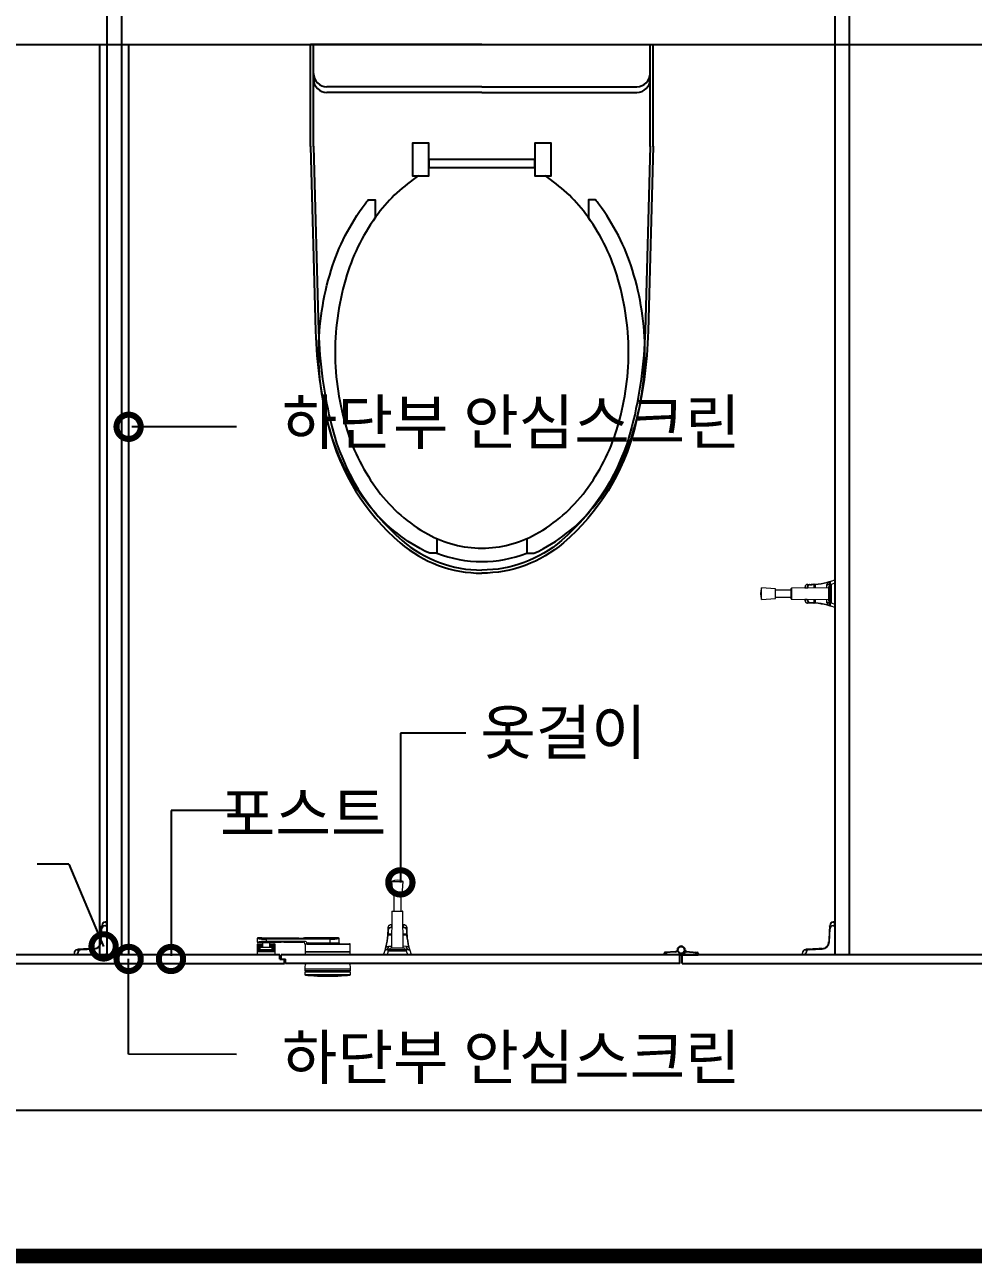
# Model space of a CAD drawing. Extents: x -201 to 8159, y -176 to 5714.
# Drawn here: x 3214 to 3865, y 2764 to 3614 of the extents above; entities that cross this region are included whole.
import ezdxf
from ezdxf.enums import TextEntityAlignment as Align

# ---------------------------------------------------------------- set-up
doc = ezdxf.new("R2010")
doc.units = 0
doc.header["$LTSCALE"] = 30
doc.layers.get('0').update_dxf_attribs({"linetype": 'CONTINUOUS'})
for name, color, linetype in [('0_toilet', 6, 'CONTINUOUS'), ('HAT', 8, 'CONTINUOUS'), ('경첩', 4, 'CONTINUOUS'), ('문자', 3, 'CONTINUOUS'), ('부자재', 4, 'CONTINUOUS'), ('옷걸이', 4, 'CONTINUOUS'), ('잠금쇠(회전형)', 4, 'CONTINUOUS'), ('치수', 1, 'CONTINUOUS'), ('해치', 8, 'CONTINUOUS')]:
    doc.layers.add(name, color=color, linetype=linetype)
doc.styles.add('돋움', font='malgun.ttf')

# ---------------------------------------------------------------- blocks, each defined once
blk = doc.blocks.new('_DOTSMALL')
at = {"color": 0, "linetype": 'ByBlock', "const_width": 0.5}
blk.add_lwpolyline([(-0.0625, 0, 1), (0.0625, 0, 1)], format="xyb", close=True, dxfattribs=at)
blk = doc.blocks.new('A$C63EC304E')
at = {"layer": '치수', "color": 1, "xscale": 2.5, "yscale": 2.5, "zscale": 2.5, "rotation": 234.3098741996962}
blk.add_blockref('_DOTSMALL', (0.312, 0.312), dxfattribs=at)
blk = doc.blocks.new('A$C2BC9653E')
at = {"layer": '치수', "xscale": 0.3333333333333333, "yscale": 0.3333333333333333, "zscale": 0.3333333333333333}
blk.add_blockref('A$C63EC304E', (0, 0), dxfattribs=at)
blk = doc.blocks.new('A$C7FC71301')
at = {"layer": '치수', "rotation": 180}
blk.add_blockref('A$C2BC9653E', (0.208, 0.208), dxfattribs=at)
blk = doc.blocks.new('A$C4A20372B')
at = {"layer": '치수'}
blk.add_blockref('A$C7FC71301', (0, 0), dxfattribs=at)
blk = doc.blocks.new('A$C566469F5')
at = {"layer": '치수'}
blk.add_blockref('A$C4A20372B', (0, 0), dxfattribs=at)
blk = doc.blocks.new('A$C7E317CD4')
at = {"layer": '해치', "xscale": 2, "yscale": 2, "zscale": 2}
blk.add_blockref('A$C566469F5', (0, 0), dxfattribs=at)
blk = doc.blocks.new('A$C601D7F27')
at = {"layer": '치수'}
blk.add_blockref('A$C7E317CD4', (0, 0), dxfattribs=at)
blk = doc.blocks.new('A$C38802C08')
at = {"layer": '치수'}
blk.add_blockref('A$C601D7F27', (0, 0), dxfattribs=at)
blk = doc.blocks.new('A$C10E41893')
at = {"layer": '부자재'}
for p, q in [((6.5, 0), (6.5, 196)), ((123.3, 196), (6.5, 196)), ((123.3, 192.5), (6.5, 192.5)), ((54.8, 0), (54.8, 177.5)), ((61.4, 0), (61.4, 177.5)), ((6.5, 0), (6.5, -196)), ((54.8, 0), (54.8, -177.5)), ((61.4, 0), (61.4, -177.5)), ((123.3, -192.5), (6.5, -192.5)), ((123.3, -196), (6.5, -196))]:
    blk.add_line(p, q, dxfattribs=at)
for points in [[(122.7, 196, -0.012538), (123.3, 196), (334.6, 190.3, -0.055395), (444.7, 175.1, -0.154276), (576.9, 93.3, -0.179504), (611.5, 0, -0.179504)], [(122.8, 192.5, -0.012538), (123.2, 192.5), (334.5, 186.8, -0.055395), (443.8, 171.7, -0.154276), (574.3, 91, -0.179504), (608, 0, -0.179504)], [(572, 51.4), (588.8, 51.4), (588.8, 59.6, 0.021185), (583.3, 70.7, 0.106084), (528.4, 133.7, 0.085733), (452.6, 172.4, 0.075373), (358.7, 186.6, 0.075373), (264.8, 172.4, 0.085733), (189, 133.7, 0.007337), (184.4, 130.1), (184.4, 122), (204.7, 122)], [(156.7, -72, 0.089162), (200.2, -118.7, 0.085733), (270.3, -154.5, 0.075373), (358.7, -167.9, 0.075373), (447.1, -154.5, 0.085733), (517.2, -118.7, 0.106084), (567, -61.6, 0.126931), (582.8, 0, 0.126931), (567, 61.6, 0.106084), (517.2, 118.7, 0.085733), (447.1, 154.5, 0.075373), (358.7, 167.9, 0.075373), (270.3, 154.5, 0.085733), (200.2, 118.7, 0.089162), (156.7, 72)], [(588.8, -51.4, 0.090214), (598.2, 0, 0.090214), (588.8, 51.4, 0.106084)], [(122.7, -196, 0.012538), (123.3, -196), (334.6, -190.3, 0.055395), (444.7, -175.1, 0.154276), (576.9, -93.3, 0.179504), (611.5, 0, 0.179504)], [(122.8, -192.5, 0.012538), (123.2, -192.5), (334.5, -186.8, 0.055395), (443.8, -171.7, 0.154276), (574.3, -91, 0.179504), (608, 0, 0.179504)], [(572, -51.4), (588.8, -51.4), (588.8, -59.6, -0.021185), (583.3, -70.7, -0.106084), (528.4, -133.7, -0.085733), (452.6, -172.4, -0.075373), (358.7, -186.6, -0.075373), (264.8, -172.4, -0.085733), (189, -133.7, -0.007337), (184.4, -130.1), (184.4, -122), (204.7, -122)]]:
    blk.add_lwpolyline(points, format="xyb", dxfattribs=at)
blk.add_lwpolyline([(138, -60.8), (119.3, -60.8), (119.3, -79.5), (156.7, -79.5), (156.7, -60.8), (138, -60.8), (147.3, -60.8), (147.3, 60.8), (138, 60.8), (156.7, 60.8), (156.7, 79.5), (119.3, 79.5), (119.3, 60.8), (138, 60.8), (138, -60.8), (119.3, -60.8)], dxfattribs=at)
for centre, start, end in [((39.8, 177.5), 0, 90), ((46.4, 177.5), 0, 90), ((39.8, -177.5), 270, 0), ((46.4, -177.5), 270, 0)]:
    blk.add_arc(centre, 15, start, end, dxfattribs=at)
blk = doc.blocks.new('UNI-14', base_point=(17634, -6761))
blk.add_line((20409.17, -3160.19), (21909.17, -3160.19))
at = {"color": 2}
for p, q in [((20899.17, -3160.19), (20899.17, -3785.19)), ((20919.17, -3160.19), (20919.17, -3785.19))]:
    blk.add_line(p, q, dxfattribs=at)
at = {"color": 8}
blk.add_line((20173.09, -3892), (22135.68, -3892), dxfattribs=at)
at = {"color": 8, "const_width": 10}
blk.add_lwpolyline([(17736.37, -3992), (23520.91, -3992)], dxfattribs=at)
at = {"layer": '0_toilet'}
for p, q in [((20904.17, -3060.19), (20904.17, -3785.19)), ((20914.17, -3060.19), (20914.17, -3785.19)), ((21404.12, -3060.19), (21404.12, -3785.19)), ((21414.22, -3785.2), (21414.22, -3060.2)), ((21023.09, -3785.19), (20799.17, -3785.19)), ((20799.17, -3791.19), (21026.09, -3791.19)), ((21023.09, -3788.19), (21023.09, -3785.19)), ((21023.09, -3788.19), (21026.84, -3788.19)), ((21297.67, -3785.19), (21023.84, -3785.19)), ((21023.84, -3788.19), (21023.84, -3785.19)), ((21026.09, -3791.19), (21026.09, -3788.19)), ((21026.84, -3791.19), (21026.84, -3788.19)), ((21297.67, -3791.19), (21026.84, -3791.19)), ((21297.67, -3791.19), (21297.67, -3785.19)), ((21528.14, -3785.19), (21299.17, -3785.19)), ((21299.17, -3791.19), (21299.17, -3785.19)), ((21299.17, -3791.19), (21531.14, -3791.19))]:
    blk.add_line(p, q, dxfattribs=at)
at = {"layer": '경첩', "color": 4, "linetype": 'Continuous', "lineweight": 15}
for p, q in [((20900.38, -3766.02), (20900.25, -3768.72)), ((20900.38, -3766.02), (20900.62, -3766.26)), ((20900.49, -3765.42), (20900.65, -3765.58)), ((20900.68, -3764.93), (20900.56, -3767.43)), ((20900.86, -3766.38), (20900.93, -3764.94)), ((20902.91, -3765.19), (20902.91, -3765.44)), ((20904.17, -3765.19), (20902.91, -3765.19)), ((20902.91, -3765.44), (20904.17, -3765.44)), ((20902.92, -3765.19), (20902.92, -3765.09)), ((20902.92, -3765.09), (20904.17, -3765.09)), ((20903.03, -3762.94), (20903.03, -3762.69)), ((20904.17, -3762.69), (20903.03, -3762.69)), ((20903.03, -3762.94), (20904.17, -3762.94)), ((20904.17, -3762.94), (20904.17, -3762.69)), ((20904.17, -3765.09), (20904.17, -3762.94)), ((20904.17, -3765.44), (20904.17, -3765.19)), ((20904.17, -3765.44), (20904.17, -3783.69)), ((21400.33, -3766.02), (21400.2, -3768.72)), ((21400.33, -3766.02), (21400.57, -3766.26)), ((21400.44, -3765.42), (21400.6, -3765.58)), ((21400.63, -3764.93), (21400.51, -3767.43)), ((21400.81, -3766.38), (21400.88, -3764.94)), ((21402.86, -3765.19), (21402.86, -3765.44)), ((21404.12, -3765.19), (21402.86, -3765.19)), ((21402.86, -3765.44), (21404.12, -3765.44)), ((21402.87, -3765.19), (21402.87, -3765.09)), ((21402.87, -3765.09), (21404.12, -3765.09)), ((21402.98, -3762.94), (21402.98, -3762.69)), ((21404.12, -3762.69), (21402.98, -3762.69)), ((21402.98, -3762.94), (21404.12, -3762.94)), ((21404.12, -3762.94), (21404.12, -3762.69)), ((21404.12, -3765.09), (21404.12, -3762.94)), ((21404.12, -3765.44), (21404.12, -3765.19)), ((21404.12, -3765.44), (21404.12, -3783.69)), ((20899.94, -3775.3), (20899.92, -3775.64)), ((20899.99, -3774.28), (20899.94, -3775.2)), ((20899.94, -3775.2), (20900.18, -3775.44)), ((20899.94, -3775.2), (20899.94, -3775.3)), ((20899.94, -3775.3), (20900.18, -3775.54)), ((20899.99, -3774.28), (20900.23, -3774.52)), ((20900.02, -3773.62), (20900, -3774.04)), ((20900, -3774.04), (20900.24, -3774.28)), ((20900.15, -3770.75), (20900.02, -3773.61)), ((20900.02, -3773.61), (20900.26, -3773.85)), ((20900.02, -3773.62), (20900.26, -3773.86)), ((20900.56, -3767.43), (20900.14, -3776.4)), ((20900.15, -3770.75), (20900.39, -3770.98)), ((20900.2, -3769.73), (20900.17, -3770.41)), ((20900.17, -3770.41), (20900.41, -3770.65)), ((20900.2, -3769.73), (20900.44, -3769.97)), ((20900.22, -3769.39), (20900.46, -3769.63)), ((20900.25, -3768.72), (20900.49, -3768.96)), ((20900.39, -3776.41), (20900.81, -3767.44)), ((21399.89, -3775.3), (21399.87, -3775.64)), ((21399.94, -3774.28), (21399.89, -3775.2)), ((21399.89, -3775.2), (21400.13, -3775.44)), ((21399.89, -3775.2), (21399.89, -3775.3)), ((21399.89, -3775.3), (21400.13, -3775.54)), ((21399.94, -3774.28), (21400.18, -3774.52)), ((21399.97, -3773.62), (21399.95, -3774.04)), ((21399.95, -3774.04), (21400.19, -3774.28)), ((21400.1, -3770.75), (21399.97, -3773.61)), ((21399.97, -3773.61), (21400.21, -3773.85)), ((21399.97, -3773.62), (21400.21, -3773.86)), ((21400.51, -3767.43), (21400.09, -3776.4)), ((21400.1, -3770.75), (21400.34, -3770.98)), ((21400.15, -3769.73), (21400.12, -3770.41)), ((21400.12, -3770.41), (21400.36, -3770.65)), ((21400.15, -3769.73), (21400.39, -3769.97)), ((21400.17, -3769.39), (21400.41, -3769.63)), ((21400.2, -3768.72), (21400.44, -3768.96)), ((21400.34, -3776.41), (21400.76, -3767.44)), ((20886.4, -3781.58), (20883.9, -3781.7)), ((20883.92, -3781.95), (20885.36, -3781.88)), ((20884.07, -3785.19), (20884.07, -3783.94)), ((20884.07, -3783.94), (20884.17, -3783.94)), ((20884.17, -3783.93), (20884.42, -3783.93)), ((20884.17, -3783.93), (20884.17, -3785.19)), ((20884.4, -3781.51), (20884.49, -3781.42)), ((20884.4, -3781.51), (20884.56, -3781.67)), ((20884.42, -3785.19), (20884.42, -3783.93)), ((20887.7, -3781.27), (20884.49, -3781.42)), ((20895.38, -3781.16), (20886.4, -3781.58)), ((20886.42, -3781.83), (20895.39, -3781.41)), ((20887.7, -3781.27), (20887.94, -3781.51)), ((20888.37, -3781.24), (20888.61, -3781.48)), ((20888.71, -3781.22), (20888.95, -3781.46)), ((20892.09, -3781.06), (20889.39, -3781.19)), ((20889.39, -3781.19), (20889.62, -3781.43)), ((20892.09, -3781.06), (20892.33, -3781.3)), ((20892.76, -3781.03), (20893, -3781.27)), ((20893.1, -3781.02), (20893.34, -3781.25)), ((20895.13, -3780.92), (20893.78, -3780.98)), ((20893.78, -3780.98), (20894.01, -3781.22)), ((20895.37, -3780.91), (20895.13, -3780.92)), ((20895.13, -3780.92), (20895.36, -3781.16)), ((20896.37, -3780.75), (20896.57, -3780.95)), ((20896.9, -3780.58), (20897.09, -3780.77)), ((20897.15, -3780.47), (20897.34, -3780.66)), ((20897.61, -3780.22), (20897.79, -3780.4)), ((20897.83, -3780.08), (20898, -3780.26)), ((20898.91, -3779.05), (20899.09, -3779.23)), ((20899.06, -3778.85), (20899.24, -3779.03)), ((20899.33, -3778.41), (20899.51, -3778.59)), ((20899.45, -3778.17), (20899.64, -3778.36)), ((20899.61, -3777.77), (20899.81, -3777.96)), ((20899.97, -3777.46), (20899.76, -3777.25)), ((20899.77, -3777.25), (20899.97, -3777.45)), ((20899.84, -3776.87), (20900.06, -3777.09)), ((20899.87, -3776.65), (20900.09, -3776.88)), ((20899.92, -3775.74), (20899.89, -3776.39)), ((20899.92, -3775.64), (20900.16, -3775.88)), ((20899.92, -3775.64), (20899.92, -3775.74)), ((20899.92, -3775.74), (20900.16, -3775.98)), ((21386.35, -3781.58), (21383.85, -3781.7)), ((21383.87, -3781.95), (21385.31, -3781.88)), ((21384.02, -3785.19), (21384.02, -3783.94)), ((21384.02, -3783.94), (21384.12, -3783.94)), ((21384.12, -3783.93), (21384.37, -3783.93)), ((21384.12, -3783.93), (21384.12, -3785.19)), ((21384.35, -3781.51), (21384.44, -3781.42)), ((21384.35, -3781.51), (21384.51, -3781.67)), ((21384.37, -3785.19), (21384.37, -3783.93)), ((21387.65, -3781.27), (21384.44, -3781.42)), ((21395.33, -3781.16), (21386.35, -3781.58)), ((21386.37, -3781.83), (21395.34, -3781.41)), ((21387.65, -3781.27), (21387.89, -3781.51)), ((21388.32, -3781.24), (21388.56, -3781.48)), ((21388.66, -3781.22), (21388.9, -3781.46)), ((21392.04, -3781.06), (21389.34, -3781.19)), ((21389.34, -3781.19), (21389.57, -3781.43)), ((21392.04, -3781.06), (21392.28, -3781.3)), ((21392.71, -3781.03), (21392.95, -3781.27)), ((21393.05, -3781.02), (21393.29, -3781.25)), ((21395.08, -3780.92), (21393.73, -3780.98)), ((21393.73, -3780.98), (21393.96, -3781.22)), ((21395.32, -3780.91), (21395.08, -3780.92)), ((21395.08, -3780.92), (21395.31, -3781.16)), ((21396.32, -3780.75), (21396.52, -3780.95)), ((21396.85, -3780.58), (21397.04, -3780.77)), ((21397.1, -3780.47), (21397.29, -3780.66)), ((21397.56, -3780.22), (21397.74, -3780.4)), ((21397.78, -3780.08), (21397.95, -3780.26)), ((21398.86, -3779.05), (21399.04, -3779.23)), ((21399.01, -3778.85), (21399.19, -3779.03)), ((21399.28, -3778.41), (21399.46, -3778.59)), ((21399.4, -3778.17), (21399.59, -3778.36)), ((21399.56, -3777.77), (21399.76, -3777.96)), ((21399.92, -3777.46), (21399.71, -3777.25)), ((21399.72, -3777.25), (21399.92, -3777.45)), ((21399.79, -3776.87), (21400.01, -3777.09)), ((21399.82, -3776.65), (21400.04, -3776.88)), ((21399.87, -3775.74), (21399.84, -3776.39)), ((21399.87, -3775.64), (21400.11, -3775.88)), ((21399.87, -3775.64), (21399.87, -3775.74)), ((21399.87, -3775.74), (21400.11, -3775.98)), ((20881.92, -3784.05), (20881.67, -3784.05)), ((20881.67, -3784.05), (20881.67, -3785.19)), ((20881.67, -3785.19), (20881.92, -3785.19)), ((20881.92, -3785.19), (20881.92, -3784.05)), ((20881.92, -3785.19), (20884.07, -3785.19)), ((20884.17, -3785.19), (20884.42, -3785.19)), ((20902.67, -3785.19), (20884.42, -3785.19)), ((21381.87, -3784.05), (21381.62, -3784.05)), ((21381.62, -3784.05), (21381.62, -3785.19)), ((21381.62, -3785.19), (21381.87, -3785.19)), ((21381.87, -3785.19), (21381.87, -3784.05)), ((21381.87, -3785.19), (21384.02, -3785.19)), ((21384.12, -3785.19), (21384.37, -3785.19)), ((21402.62, -3785.19), (21384.37, -3785.19))]:
    blk.add_line(p, q, dxfattribs=at)
at = {"layer": '경첩', "color": 4, "linetype": 'Continuous', "lineweight": 15, "flags": 128}
for points in [[(20900.4, -3765.51), (20900.4, -3765.61), (20900.39, -3765.74), (20900.38, -3765.87), (20900.38, -3766.02)], [(20900.4, -3765.51), (20900.42, -3765.49), (20900.44, -3765.47), (20900.45, -3765.46), (20900.46, -3765.44), (20900.47, -3765.43), (20900.48, -3765.43), (20900.48, -3765.42), (20900.49, -3765.42)], [(20900.93, -3764.94), (20900.88, -3764.94), (20900.83, -3764.93), (20900.79, -3764.93), (20900.75, -3764.93), (20900.72, -3764.93), (20900.7, -3764.93), (20900.68, -3764.93), (20900.68, -3764.93)], [(21400.35, -3765.51), (21400.35, -3765.61), (21400.34, -3765.74), (21400.33, -3765.87), (21400.33, -3766.02)], [(21400.35, -3765.51), (21400.37, -3765.49), (21400.39, -3765.47), (21400.4, -3765.46), (21400.41, -3765.44), (21400.42, -3765.43), (21400.43, -3765.43), (21400.43, -3765.42), (21400.44, -3765.42)], [(21400.88, -3764.94), (21400.83, -3764.94), (21400.78, -3764.93), (21400.74, -3764.93), (21400.7, -3764.93), (21400.67, -3764.93), (21400.65, -3764.93), (21400.63, -3764.93), (21400.63, -3764.93)], [(20900, -3774.04), (20899.99, -3774.12), (20899.99, -3774.2), (20899.99, -3774.28)], [(20900.02, -3773.61), (20900.02, -3773.62), (20900.02, -3773.62)], [(20900.25, -3768.72), (20900.24, -3768.85), (20900.24, -3768.98), (20900.23, -3769.09), (20900.23, -3769.2), (20900.22, -3769.28), (20900.22, -3769.34), (20900.22, -3769.38), (20900.22, -3769.39)], [(20900.56, -3767.43), (20900.56, -3767.43), (20900.58, -3767.43), (20900.6, -3767.43), (20900.63, -3767.43), (20900.67, -3767.43), (20900.71, -3767.43), (20900.76, -3767.44), (20900.81, -3767.44)], [(21399.95, -3774.04), (21399.94, -3774.12), (21399.94, -3774.2), (21399.94, -3774.28)], [(21399.97, -3773.61), (21399.97, -3773.62), (21399.97, -3773.62)], [(21400.2, -3768.72), (21400.19, -3768.85), (21400.19, -3768.98), (21400.18, -3769.09), (21400.18, -3769.2), (21400.17, -3769.28), (21400.17, -3769.34), (21400.17, -3769.38), (21400.17, -3769.39)], [(21400.51, -3767.43), (21400.51, -3767.43), (21400.53, -3767.43), (21400.55, -3767.43), (21400.58, -3767.43), (21400.62, -3767.43), (21400.66, -3767.43), (21400.71, -3767.44), (21400.76, -3767.44)], [(20883.92, -3781.95), (20883.91, -3781.9), (20883.91, -3781.85), (20883.91, -3781.81), (20883.91, -3781.77), (20883.91, -3781.74), (20883.91, -3781.72), (20883.91, -3781.7), (20883.9, -3781.7)], [(20886.4, -3781.58), (20886.41, -3781.59), (20886.41, -3781.6), (20886.41, -3781.62), (20886.41, -3781.65), (20886.41, -3781.69), (20886.41, -3781.74), (20886.41, -3781.78), (20886.42, -3781.83)], [(20888.37, -3781.24), (20888.36, -3781.24), (20888.32, -3781.24), (20888.26, -3781.24), (20888.18, -3781.25), (20888.07, -3781.25), (20887.96, -3781.26), (20887.83, -3781.26), (20887.7, -3781.27)], [(20889.39, -3781.19), (20889.27, -3781.2), (20889.15, -3781.2), (20889.05, -3781.21), (20888.95, -3781.21), (20888.87, -3781.22), (20888.8, -3781.22), (20888.75, -3781.22), (20888.72, -3781.22), (20888.71, -3781.22)], [(20892.76, -3781.03), (20892.75, -3781.03), (20892.71, -3781.03), (20892.65, -3781.04), (20892.56, -3781.04), (20892.46, -3781.05), (20892.35, -3781.05), (20892.22, -3781.06), (20892.09, -3781.06)], [(20893.78, -3780.98), (20893.64, -3780.99), (20893.52, -3781), (20893.4, -3781), (20893.3, -3781.01), (20893.21, -3781.01), (20893.15, -3781.01), (20893.11, -3781.02), (20893.1, -3781.02)], [(20895.38, -3781.16), (20895.38, -3781.16), (20895.38, -3781.18), (20895.38, -3781.2), (20895.38, -3781.23), (20895.38, -3781.27), (20895.39, -3781.31), (20895.39, -3781.36), (20895.39, -3781.41)], [(20899.77, -3777.25), (20899.77, -3777.25), (20899.77, -3777.25)], [(20899.87, -3776.65), (20899.85, -3776.82), (20899.84, -3776.87)], [(20900.14, -3776.4), (20900.14, -3776.4), (20900.16, -3776.4), (20900.18, -3776.4), (20900.21, -3776.4), (20900.25, -3776.4), (20900.29, -3776.41), (20900.34, -3776.41), (20900.39, -3776.41)], [(21383.87, -3781.95), (21383.86, -3781.9), (21383.86, -3781.85), (21383.86, -3781.81), (21383.86, -3781.77), (21383.86, -3781.74), (21383.86, -3781.72), (21383.86, -3781.7), (21383.85, -3781.7)], [(21386.35, -3781.58), (21386.36, -3781.59), (21386.36, -3781.6), (21386.36, -3781.62), (21386.36, -3781.65), (21386.36, -3781.69), (21386.36, -3781.74), (21386.36, -3781.78), (21386.37, -3781.83)], [(21388.32, -3781.24), (21388.31, -3781.24), (21388.27, -3781.24), (21388.21, -3781.24), (21388.13, -3781.25), (21388.02, -3781.25), (21387.91, -3781.26), (21387.78, -3781.26), (21387.65, -3781.27)], [(21389.34, -3781.19), (21389.22, -3781.2), (21389.1, -3781.2), (21389, -3781.21), (21388.9, -3781.21), (21388.82, -3781.22), (21388.75, -3781.22), (21388.7, -3781.22), (21388.67, -3781.22), (21388.66, -3781.22)], [(21392.71, -3781.03), (21392.7, -3781.03), (21392.66, -3781.03), (21392.6, -3781.04), (21392.51, -3781.04), (21392.41, -3781.05), (21392.3, -3781.05), (21392.17, -3781.06), (21392.04, -3781.06)], [(21393.73, -3780.98), (21393.59, -3780.99), (21393.47, -3781), (21393.35, -3781), (21393.25, -3781.01), (21393.16, -3781.01), (21393.1, -3781.01), (21393.06, -3781.02), (21393.05, -3781.02)], [(21395.33, -3781.16), (21395.33, -3781.16), (21395.33, -3781.18), (21395.33, -3781.2), (21395.33, -3781.23), (21395.33, -3781.27), (21395.34, -3781.31), (21395.34, -3781.36), (21395.34, -3781.41)], [(21399.72, -3777.25), (21399.72, -3777.25), (21399.72, -3777.25)], [(21399.82, -3776.65), (21399.8, -3776.82), (21399.79, -3776.87)], [(21400.09, -3776.4), (21400.09, -3776.4), (21400.11, -3776.4), (21400.13, -3776.4), (21400.16, -3776.4), (21400.2, -3776.4), (21400.24, -3776.41), (21400.29, -3776.41), (21400.34, -3776.41)]]:
    blk.add_lwpolyline(points, dxfattribs=at)
at = {"layer": '경첩', "color": 4, "linetype": 'Continuous', "lineweight": 15}
for centre, radius, start, end in [((20902.91, -3767.54), 2.35, 90, 177.30166), ((20903.03, -3765.04), 2.35, 90, 177.30166), ((20902.91, -3767.54), 2.1, 90, 177.30166), ((20903.03, -3765.04), 2.1, 90, 177.30166), ((21402.86, -3767.54), 2.35, 90, 177.30166), ((21402.98, -3765.04), 2.35, 90, 177.30166), ((21402.86, -3767.54), 2.1, 90, 177.30166), ((21402.98, -3765.04), 2.1, 90, 177.30166), ((20884.02, -3784.05), 2.35, 92.69834, 180), ((20884.02, -3784.05), 2.1, 92.69834, 180), ((20886.52, -3783.93), 2.35, 92.69834, 180), ((20886.52, -3783.93), 2.1, 92.69834, 180), ((20895.14, -3776.16), 4.75, 272.69834, 285), ((20895.14, -3776.16), 5, 272.69834, 357.30166), ((20895.14, -3776.16), 5.25, 272.69834, 357.30166), ((20895.14, -3776.16), 4.75, 284.99982, 291.75061), ((20895.14, -3776.16), 4.75, 294.99481, 301.29977), ((20895.14, -3776.17), 4.75, 301.29911, 304.38581), ((20895.14, -3776.16), 4.75, 304.38489, 322.56084), ((20895.14, -3776.16), 4.75, 322.56123, 325.61449), ((20895.14, -3776.16), 4.75, 325.61511, 331.82645), ((20895.14, -3776.16), 4.75, 335.00519, 340.23398), ((20895.14, -3776.16), 4.75, 340.23398, 346.75686), ((20895.14, -3776.16), 4.75, 346.83767, 351.3944), ((20895.14, -3776.16), 4.75, 354.09118, 357.30166), ((20902.67, -3783.69), 1.5, 270, 0), ((21383.97, -3784.05), 2.35, 92.69834, 180), ((21383.97, -3784.05), 2.1, 92.69834, 180), ((21386.47, -3783.93), 2.35, 92.69834, 180), ((21386.47, -3783.93), 2.1, 92.69834, 180), ((21395.09, -3776.16), 4.75, 272.69834, 285), ((21395.09, -3776.16), 5, 272.69834, 357.30166), ((21395.09, -3776.16), 5.25, 272.69834, 357.30166), ((21395.09, -3776.16), 4.75, 284.99982, 291.75061), ((21395.09, -3776.16), 4.75, 294.99481, 301.29977), ((21395.09, -3776.17), 4.75, 301.29911, 304.38581), ((21395.09, -3776.16), 4.75, 304.38489, 322.56084), ((21395.09, -3776.16), 4.75, 322.56123, 325.61449), ((21395.09, -3776.16), 4.75, 325.61511, 331.82645), ((21395.09, -3776.16), 4.75, 335.00519, 340.23398), ((21395.09, -3776.16), 4.75, 340.23398, 346.75686), ((21395.09, -3776.16), 4.75, 346.83767, 351.3944), ((21395.09, -3776.16), 4.75, 354.09118, 357.30166), ((21402.62, -3783.69), 1.5, 270, 0)]:
    blk.add_arc(centre, radius, start, end, dxfattribs=at)
at = {"layer": '부자재'}
for p, q in [((21294.72, -3783.1), (21287.52, -3783.61)), ((21301.43, -3783.02), (21309.59, -3783.6)), ((21286.98, -3784.27), (21286.98, -3785.19)), ((21297.63, -3785.19), (21286.98, -3785.19)), ((21288.23, -3784.1), (21288.23, -3785.19)), ((21298.44, -3784.64), (21298.44, -3785.44)), ((21298.69, -3785.44), (21298.44, -3785.44)), ((21298.69, -3784.64), (21298.69, -3785.44)), ((21299.15, -3785.14), (21299.15, -3785.19)), ((21299.15, -3785.19), (21310.15, -3785.19)), ((21308.9, -3784.1), (21308.9, -3785.19)), ((21310.15, -3784.27), (21310.15, -3785.19))]:
    blk.add_line(p, q, dxfattribs=at)
at = {"layer": '부자재', "color": 1}
blk.add_circle((21298.56, -3781.98), 2.34, dxfattribs=at)
at = {"layer": '부자재'}
for centre, radius, start, end in [((21287.67, -3784.29), 0.7, 101.7765, 181.67124), ((21289.08, -3784.33), 0.884, 113.40773, 164.5497), ((21294.65, -3781.81), 1.29, 272.92313, 352.47243), ((21298.56, -3781.98), 2.62, 270, 180), ((21298.65, -3782.33), 2.86, 280.08401, 345.97919), ((21302.47, -3781.81), 1.29, 187.52757, 267.07687), ((21308.04, -3784.33), 0.884, 15.4503, 67.30044), ((21309.45, -3784.29), 0.7, 358.32876, 78.2235), ((21298.92, -3786.21), 1.65, 102.52675, 141.54753), ((21298.2, -3786.21), 1.65, 43.10029, 77.47325)]:
    blk.add_arc(centre, radius, start, end, dxfattribs=at)
at = {"layer": '옷걸이', "lineweight": 15}
for p, q in [((21401.54, -3528.63), (21401.55, -3528.63)), ((21401.54, -3528.64), (21401.54, -3528.63)), ((21401.55, -3528.63), (21404.12, -3527.79)), ((21404.12, -3527.79), (21404.12, -3530.16)), ((21363.27, -3534.04), (21353.77, -3533.29)), ((21353.77, -3541.29), (21353.77, -3533.29)), ((21363.27, -3540.54), (21363.27, -3534.04)), ((21374.12, -3534.79), (21363.27, -3534.79)), ((21374.12, -3537.29), (21374.12, -3533.79)), ((21374.12, -3540.79), (21374.12, -3537.29)), ((21399.62, -3533.32), (21374.36, -3533.54)), ((21374.36, -3533.54), (21374.36, -3541.04)), ((21383.48, -3533.36), (21383.48, -3533.46)), ((21383.48, -3533.36), (21383.57, -3533.36)), ((21383.57, -3533.36), (21383.57, -3533.46)), ((21385.1, -3533.37), (21385.46, -3533.37)), ((21385.1, -3533.45), (21385.1, -3533.37)), ((21385.46, -3533.37), (21385.46, -3533.44)), ((21389.82, -3533.41), (21389.82, -3531.02)), ((21390.58, -3530.95), (21390.58, -3533.4)), ((21398.69, -3531.04), (21399.25, -3530.97)), ((21398.71, -3529.6), (21398.71, -3531.03)), ((21398.72, -3529.6), (21398.72, -3531.03)), ((21399.62, -3532.51), (21399.62, -3542.06)), ((21400.78, -3529.52), (21400.75, -3529.62)), ((21400.78, -3529.47), (21400.76, -3529.56)), ((21400.86, -3529.58), (21400.86, -3529.59)), ((21400.86, -3529.59), (21400.86, -3544.99)), ((21400.88, -3543.58), (21400.88, -3531)), ((21401.57, -3531), (21400.88, -3531)), ((21404.12, -3530.16), (21401.57, -3531)), ((21401.57, -3531), (21401.57, -3543.58)), ((21404.12, -3530.16), (21404.12, -3544.41)), ((21353.77, -3541.29), (21363.27, -3540.54)), ((21363.27, -3539.79), (21374.12, -3539.79)), ((21374.36, -3541.04), (21399.62, -3541.26)), ((21383.48, -3541.12), (21383.48, -3541.22)), ((21383.48, -3541.22), (21383.57, -3541.22)), ((21383.57, -3541.12), (21383.57, -3541.22)), ((21385.1, -3541.21), (21385.1, -3541.13)), ((21385.1, -3541.21), (21385.46, -3541.21)), ((21385.46, -3541.14), (21385.46, -3541.21)), ((21389.82, -3543.56), (21389.82, -3541.17)), ((21390.58, -3541.18), (21390.58, -3543.63)), ((21399.27, -3543.61), (21398.69, -3543.54)), ((21398.71, -3543.55), (21398.71, -3544.98)), ((21398.72, -3543.55), (21398.72, -3544.98)), ((21400.75, -3544.96), (21400.78, -3545.07)), ((21400.86, -3544.99), (21400.86, -3545)), ((21401.57, -3543.58), (21400.88, -3543.58)), ((21401.57, -3543.58), (21404.12, -3544.41)), ((21404.12, -3544.41), (21404.12, -3546.79)), ((21401.55, -3545.95), (21401.54, -3545.94)), ((21401.54, -3545.94), (21401.54, -3545.94)), ((21404.12, -3546.79), (21401.55, -3545.95)), ((21099.73, -3734.84), (21100.48, -3744.34)), ((21099.73, -3734.84), (21107.73, -3734.84)), ((21106.98, -3744.34), (21107.73, -3734.84)), ((21100.48, -3744.34), (21106.98, -3744.34)), ((21101.23, -3744.34), (21101.23, -3755.19)), ((21106.23, -3755.19), (21106.23, -3744.34)), ((21099.98, -3755.43), (21099.76, -3780.69)), ((21107.48, -3755.43), (21099.98, -3755.43)), ((21100.23, -3755.19), (21103.73, -3755.19)), ((21103.73, -3755.19), (21107.23, -3755.19)), ((21107.7, -3780.69), (21107.48, -3755.43)), ((21099.9, -3764.55), (21099.8, -3764.55)), ((21099.8, -3764.55), (21099.8, -3764.64)), ((21099.9, -3764.64), (21099.8, -3764.64)), ((21099.81, -3766.17), (21099.81, -3766.53)), ((21099.81, -3766.17), (21099.88, -3766.17)), ((21099.88, -3766.53), (21099.81, -3766.53)), ((21107.66, -3764.55), (21107.56, -3764.55)), ((21107.66, -3764.64), (21107.56, -3764.64)), ((21107.57, -3766.17), (21107.65, -3766.17)), ((21107.65, -3766.53), (21107.57, -3766.53)), ((21107.65, -3766.17), (21107.65, -3766.53)), ((21107.66, -3764.55), (21107.66, -3764.64)), ((21099.84, -3771.65), (21097.39, -3771.65)), ((21097.46, -3770.89), (21099.84, -3770.89)), ((21107.61, -3770.89), (21110, -3770.89)), ((21110.06, -3771.65), (21107.62, -3771.65)), ((21094.23, -3785.19), (21095.07, -3782.62)), ((21095.07, -3782.62), (21095.07, -3782.61)), ((21095.07, -3782.61), (21095.07, -3782.61)), ((21096.06, -3781.82), (21095.94, -3781.85)), ((21096.02, -3781.93), (21096.02, -3781.93)), ((21111.43, -3781.93), (21096.02, -3781.93)), ((21097.47, -3779.8), (21096.03, -3779.8)), ((21097.47, -3779.78), (21096.04, -3779.78)), ((21097.44, -3782.64), (21096.6, -3785.19)), ((21097.41, -3780.34), (21097.47, -3779.76)), ((21097.44, -3782.64), (21097.44, -3781.95)), ((21097.44, -3781.95), (21110.02, -3781.95)), ((21110.02, -3782.64), (21097.44, -3782.64)), ((21108.5, -3780.69), (21098.95, -3780.69)), ((21109.98, -3779.76), (21110.05, -3780.32)), ((21111.42, -3779.78), (21109.98, -3779.78)), ((21111.42, -3779.8), (21109.99, -3779.8)), ((21110.02, -3782.64), (21110.02, -3781.95)), ((21110.85, -3785.19), (21110.02, -3782.64)), ((21111.5, -3781.85), (21111.4, -3781.82)), ((21111.43, -3781.93), (21111.43, -3781.93)), ((21111.55, -3781.86), (21111.46, -3781.83)), ((21112.38, -3782.61), (21112.38, -3782.62)), ((21112.38, -3782.61), (21112.38, -3782.61)), ((21112.38, -3782.62), (21113.23, -3785.19)), ((21096.6, -3785.19), (21094.23, -3785.19)), ((21110.85, -3785.19), (21096.6, -3785.19)), ((21113.23, -3785.19), (21110.85, -3785.19))]:
    blk.add_line(p, q, dxfattribs=at)
at = {"layer": '옷걸이', "lineweight": 15, "flags": 128}
for points in [[(21385.2, -3530.86), (21385.19, -3530.86), (21384.96, -3530.88), (21384.73, -3530.95), (21384.52, -3531.05), (21384.32, -3531.2), (21384.13, -3531.39), (21383.96, -3531.61), (21383.81, -3531.86), (21383.69, -3532.15), (21383.6, -3532.45), (21383.53, -3532.77), (21383.49, -3533.1), (21383.48, -3533.36)], [(21385.2, -3530.86), (21384.93, -3530.89), (21384.67, -3530.99), (21384.42, -3531.16), (21384.19, -3531.39), (21383.99, -3531.67), (21383.83, -3532.01), (21383.7, -3532.38), (21383.62, -3532.78), (21383.57, -3533.28), (21383.57, -3533.36)], [(21385.1, -3533.37), (21385.13, -3532.95), (21385.19, -3532.54), (21385.3, -3532.16), (21385.45, -3531.81), (21385.64, -3531.5), (21385.86, -3531.25), (21386.1, -3531.06), (21386.36, -3530.93), (21386.7, -3530.87)], [(21386.9, -3531.12), (21386.58, -3531.18), (21386.35, -3531.29), (21386.13, -3531.46), (21385.94, -3531.69), (21385.77, -3531.97), (21385.64, -3532.28), (21385.54, -3532.63), (21385.48, -3532.99), (21385.46, -3533.37)], [(21390.56, -3530.7), (21390.56, -3530.71), (21390.56, -3530.72), (21390.57, -3530.75), (21390.57, -3530.78), (21390.57, -3530.81), (21390.57, -3530.86), (21390.58, -3530.9), (21390.58, -3530.95)], [(21398.4, -3531.46), (21398.34, -3533.04), (21398.33, -3533.33)], [(21400.66, -3531.55), (21400.69, -3531.27), (21400.73, -3531.08), (21400.77, -3531.08), (21400.79, -3531.25), (21400.82, -3531.58), (21400.83, -3532.04)], [(21400.76, -3529.56), (21400.75, -3529.57), (21400.75, -3529.62)], [(21400.86, -3529.59), (21400.83, -3529.59), (21400.75, -3529.62)], [(21383.48, -3541.22), (21383.48, -3541.27), (21383.5, -3541.6), (21383.55, -3541.93), (21383.63, -3542.25), (21383.74, -3542.54), (21383.87, -3542.82), (21384.03, -3543.07), (21384.21, -3543.28), (21384.41, -3543.46), (21384.63, -3543.59), (21384.86, -3543.68), (21385.09, -3543.72), (21385.13, -3543.71)], [(21383.57, -3541.22), (21383.59, -3541.64), (21383.66, -3542.05), (21383.77, -3542.43), (21383.93, -3542.78), (21384.11, -3543.09), (21384.33, -3543.34), (21384.57, -3543.53), (21384.83, -3543.66), (21385.15, -3543.72), (21385.2, -3543.72)], [(21386.7, -3543.71), (21386.43, -3543.67), (21386.17, -3543.56), (21385.92, -3543.39), (21385.7, -3543.15), (21385.5, -3542.86), (21385.34, -3542.52), (21385.22, -3542.15), (21385.14, -3541.75), (21385.1, -3541.21)], [(21385.46, -3541.21), (21385.49, -3541.69), (21385.56, -3542.05), (21385.67, -3542.39), (21385.82, -3542.7), (21385.99, -3542.96), (21386.19, -3543.17), (21386.42, -3543.33), (21386.65, -3543.42), (21386.9, -3543.46)], [(21390.56, -3543.88), (21390.56, -3543.87), (21390.56, -3543.86), (21390.57, -3543.83), (21390.57, -3543.8), (21390.57, -3543.76), (21390.57, -3543.72), (21390.58, -3543.67), (21390.58, -3543.63)], [(21398.33, -3541.25), (21398.35, -3541.85), (21398.4, -3543.12)], [(21398.72, -3544.98), (21398.71, -3544.98), (21398.72, -3544.98)], [(21398.91, -3545.23), (21398.9, -3545.22), (21398.91, -3545.22)], [(21400.82, -3542.78), (21400.8, -3543.2), (21400.78, -3543.44), (21400.75, -3543.52), (21400.71, -3543.42), (21400.67, -3543.14), (21400.66, -3543.03)], [(21400.75, -3544.96), (21400.83, -3544.99), (21400.86, -3544.99)], [(21400.76, -3545.02), (21400.75, -3545.01), (21400.75, -3544.96)], [(21400.76, -3545.02), (21400.77, -3545.08), (21400.79, -3545.12)], [(21099.8, -3764.56), (21099.74, -3764.55), (21099.41, -3764.57), (21099.09, -3764.62), (21098.77, -3764.7), (21098.47, -3764.81), (21098.2, -3764.94), (21097.95, -3765.1), (21097.74, -3765.28), (21097.56, -3765.48), (21097.43, -3765.7), (21097.34, -3765.93), (21097.3, -3766.16), (21097.3, -3766.2)], [(21099.8, -3764.64), (21099.38, -3764.67), (21098.97, -3764.73), (21098.59, -3764.85), (21098.24, -3765), (21097.93, -3765.18), (21097.68, -3765.4), (21097.49, -3765.64), (21097.36, -3765.9), (21097.3, -3766.22), (21097.3, -3766.27)], [(21097.31, -3767.77), (21097.35, -3767.5), (21097.45, -3767.24), (21097.63, -3767), (21097.86, -3766.77), (21098.16, -3766.58), (21098.49, -3766.41), (21098.87, -3766.29), (21099.27, -3766.21), (21099.81, -3766.17)], [(21099.81, -3766.53), (21099.33, -3766.56), (21098.96, -3766.63), (21098.63, -3766.74), (21098.32, -3766.89), (21098.06, -3767.06), (21097.85, -3767.27), (21097.69, -3767.49), (21097.59, -3767.72), (21097.56, -3767.97)], [(21107.65, -3766.17), (21108.07, -3766.2), (21108.47, -3766.26), (21108.86, -3766.38), (21109.21, -3766.53), (21109.51, -3766.71), (21109.77, -3766.93), (21109.96, -3767.17), (21110.08, -3767.43), (21110.15, -3767.77)], [(21109.9, -3767.97), (21109.84, -3767.66), (21109.73, -3767.42), (21109.55, -3767.21), (21109.33, -3767.01), (21109.05, -3766.84), (21108.74, -3766.71), (21108.39, -3766.61), (21108.02, -3766.55), (21107.65, -3766.53)], [(21110.16, -3766.27), (21110.16, -3766.26), (21110.14, -3766.03), (21110.07, -3765.81), (21109.96, -3765.59), (21109.82, -3765.39), (21109.63, -3765.2), (21109.41, -3765.03), (21109.15, -3764.89), (21108.87, -3764.76), (21108.57, -3764.67), (21108.24, -3764.6), (21107.91, -3764.56), (21107.66, -3764.56)], [(21110.16, -3766.27), (21110.13, -3766), (21110.03, -3765.74), (21109.86, -3765.49), (21109.63, -3765.27), (21109.34, -3765.07), (21109.01, -3764.9), (21108.64, -3764.77), (21108.24, -3764.69), (21107.74, -3764.64), (21107.66, -3764.64)], [(21097.14, -3771.63), (21097.15, -3771.63), (21097.16, -3771.63), (21097.18, -3771.64), (21097.21, -3771.64), (21097.25, -3771.64), (21097.3, -3771.65), (21097.34, -3771.65), (21097.39, -3771.65)], [(21110.31, -3771.63), (21110.31, -3771.63), (21110.29, -3771.63), (21110.27, -3771.64), (21110.24, -3771.64), (21110.2, -3771.64), (21110.16, -3771.65), (21110.11, -3771.65), (21110.06, -3771.65)], [(21095.79, -3779.98), (21095.79, -3779.97), (21095.79, -3779.98)], [(21096, -3781.83), (21095.93, -3781.84), (21095.9, -3781.86)], [(21096, -3781.83), (21096.01, -3781.83), (21096.06, -3781.82)], [(21096.06, -3781.82), (21096.03, -3781.9), (21096.02, -3781.93)], [(21096.04, -3779.79), (21096.04, -3779.78), (21096.03, -3779.8)], [(21098.23, -3781.9), (21097.82, -3781.88), (21097.57, -3781.85), (21097.5, -3781.82), (21097.6, -3781.78), (21097.88, -3781.74), (21097.99, -3781.73)], [(21099.77, -3779.4), (21099.17, -3779.42), (21097.9, -3779.47)], [(21109.56, -3779.47), (21107.98, -3779.41), (21107.69, -3779.4)], [(21109.47, -3781.73), (21109.75, -3781.76), (21109.93, -3781.8), (21109.94, -3781.84), (21109.77, -3781.87), (21109.44, -3781.89), (21108.98, -3781.9)], [(21111.43, -3781.93), (21111.42, -3781.9), (21111.4, -3781.82)], [(21111.46, -3781.83), (21111.45, -3781.83), (21111.4, -3781.82)]]:
    blk.add_lwpolyline(points, dxfattribs=at)
at = {"layer": '옷걸이', "lineweight": 15}
for centre, radius, start, end in [((21386.62, -3479.12), 51.71, 283.74931, 286.75644), ((21401.92, -3529.73), 1.16, 109.29372, 169.39421), ((21401.86, -3529.58), 1, 108.19187, 180.00628), ((21364.06, -3537.29), 11.04, 158.76069, 201.23931), ((21374.37, -3533.79), 0.25, 90.5, 180), ((21384.74, -3478.11), 55.27, 268.79267, 270.38109), ((21386.34, -3478.11), 52.77, 268.76311, 270.39042), ((21386.34, -3478.11), 52.77, 270.39042, 273.54893), ((21386.67, -3531.1), 0.227, 353.60797, 81.79126), ((21386.53, -3478.11), 53.02, 270.39042, 273.54893), ((21386.34, -3478.11), 52.76, 273.54888, 274.58645), ((21389.59, -3531), 0.23, 354.81124, 84.54256), ((21387.18, -3497.05), 34.08, 274.43326, 275.72635), ((21386.34, -3478.11), 52.77, 274.5864, 283.76829), ((21386.34, -3478.11), 53.02, 274.5864, 283.49029), ((21398.8, -3531.4), 0.4, 122.00917, 187.80826), ((21398.67, -3531.43), 0.271, 148.63439, 187.60531), ((21398.58, -3529.05), 2.24, 266.39085, 345.18943), ((21398.69, -3531.28), 0.248, 90.27695, 180.4119), ((21398.96, -3529.6), 0.25, 103.76166, 179.45314), ((21386.56, -3479.91), 51.15, 283.75841, 286.46904), ((21398.97, -3529.59), 0.247, 104.08418, 180.74148), ((21398.99, -3529.19), 1.8, 276.78644, 348.2605), ((21399.29, -3531.12), 1.44, 283.11861, 345.96551), ((20999.73, -3537.16), 401.13, 359.19679, 0.73159), ((21374.37, -3540.79), 0.25, 180, 269.5), ((21384.74, -3596.47), 55.27, 89.61891, 91.20733), ((21386.34, -3596.47), 52.77, 89.60958, 91.23689), ((21386.67, -3543.48), 0.227, 278.20874, 6.39203), ((21386.34, -3596.47), 52.77, 86.45107, 89.60958), ((21386.53, -3596.47), 53.02, 86.45107, 89.60958), ((21389.59, -3543.58), 0.23, 275.45744, 5.18876), ((21386.34, -3596.48), 52.77, 85.41362, 86.45105), ((21387.18, -3577.53), 34.07, 84.27357, 85.56682), ((21386.34, -3596.47), 52.77, 76.23171, 85.4136), ((21386.34, -3596.47), 53.02, 76.50971, 85.4136), ((21398.77, -3543.19), 0.376, 169.93932, 240.54556), ((21398.71, -3543.15), 0.307, 174.77864, 208.98165), ((21398.58, -3545.53), 2.24, 14.82654, 93.59318), ((21398.69, -3543.3), 0.248, 179.5881, 269.72305), ((21398.96, -3544.98), 0.25, 180.27283, 256.23947), ((21398.97, -3544.99), 0.247, 179.25852, 255.91582), ((21386.51, -3594.83), 51.33, 73.52264, 76.23766), ((21386.68, -3595.23), 51.47, 73.23764, 76.25768), ((21398.98, -3545.4), 1.81, 12.06066, 82.51429), ((21399.29, -3543.46), 1.43, 14.10574, 76.92454), ((21401.93, -3544.84), 1.17, 191.39698, 250.6752), ((21401.86, -3545), 1, 179.99372, 251.80813), ((21103.73, -3745.13), 11.04, 68.76069, 111.23931), ((21100.23, -3755.44), 0.25, 90, 179.5), ((21107.23, -3755.44), 0.25, 0.5, 90), ((21044.54, -3767.41), 52.77, 359.60958, 1.23689), ((21044.54, -3765.81), 55.27, 359.61891, 1.20733), ((21162.91, -3765.81), 55.27, 178.79267, 180.38109), ((21162.91, -3767.41), 52.77, 178.76311, 180.39042), ((21044.54, -3767.41), 52.77, 346.23171, 355.4136), ((21044.54, -3767.41), 53.02, 346.50971, 355.4136), ((21044.54, -3767.41), 52.77, 355.41362, 356.45105), ((21044.54, -3767.41), 52.77, 356.45107, 359.60958), ((21097.44, -3770.66), 0.23, 185.45744, 275.18876), ((21097.53, -3767.74), 0.227, 188.20874, 276.39203), ((21063.49, -3768.25), 34.07, 354.27357, 355.56682), ((21044.54, -3767.61), 53.02, 356.45107, 359.60958), ((21109.92, -3767.74), 0.227, 263.60797, 351.79126), ((21162.91, -3767.61), 53.02, 180.39042, 183.54893), ((21110.02, -3770.66), 0.23, 264.81124, 354.54256), ((21143.97, -3768.25), 34.08, 184.43326, 185.72635), ((21162.91, -3767.41), 53.02, 184.5864, 193.49029), ((21162.91, -3767.41), 52.77, 180.39042, 183.54893), ((21162.91, -3767.41), 52.76, 183.54888, 184.58645), ((21162.91, -3767.41), 52.77, 184.5864, 193.76829), ((21096.18, -3783), 1.17, 101.39698, 160.6752), ((21096.02, -3782.93), 1, 89.99372, 161.80813), ((21045.79, -3767.76), 51.47, 343.23764, 346.25768), ((21046.18, -3767.59), 51.33, 343.52264, 346.23766), ((21096.04, -3780.03), 0.25, 90.27283, 166.23947), ((21096.03, -3780.04), 0.247, 89.25852, 165.91582), ((21095.61, -3780.05), 1.81, 282.06066, 352.51429), ((21095.48, -3779.65), 2.24, 284.82654, 3.59318), ((21097.72, -3779.76), 0.248, 89.5881, 179.72305), ((21097.82, -3779.84), 0.376, 79.93932, 150.54556), ((21097.87, -3779.78), 0.307, 84.77864, 118.98165), ((21097.56, -3780.36), 1.43, 284.10574, 346.92454), ((21103.86, -3380.8), 401.13, 269.19679, 270.73159), ((21109.9, -3780.36), 1.44, 193.11861, 255.96551), ((21109.62, -3779.87), 0.4, 32.00917, 97.80826), ((21109.59, -3779.74), 0.271, 58.63439, 97.60531), ((21111.97, -3779.65), 2.24, 176.39085, 255.18943), ((21109.73, -3779.76), 0.248, 0.27695, 90.4119), ((21111.83, -3780.06), 1.8, 186.78644, 258.2605), ((21111.42, -3780.03), 0.25, 13.76166, 89.45314), ((21111.42, -3780.04), 0.247, 14.08418, 90.74148), ((21161.1, -3767.63), 51.15, 193.75841, 196.46904), ((21111.43, -3782.93), 1, 18.19187, 90.00628), ((21111.29, -3782.99), 1.16, 19.29372, 79.39421), ((21161.9, -3767.69), 51.71, 193.74931, 196.75644)]:
    blk.add_arc(centre, radius, start, end, dxfattribs=at)
at = {"layer": '잠금쇠(회전형)', "linetype": 'Continuous', "lineweight": 15}
for p, q in [((21007.34, -3774.09), (21007.34, -3776.59)), ((21009.69, -3773.59), (21007.84, -3773.59)), ((21036.09, -3773.78), (21013.59, -3773.78)), ((21036.09, -3773.78), (21013.59, -3773.78)), ((21013.59, -3773.78), (21013.59, -3773.78)), ((21013.59, -3774.02), (21057.59, -3774.02)), ((21013.59, -3774.52), (21013.59, -3774.02)), ((21013.59, -3774.52), (21013.59, -3776.09)), ((21057.59, -3774.52), (21013.59, -3774.52)), ((21036.09, -3773.78), (21036.09, -3773.78)), ((21063.34, -3773.59), (21040, -3773.59)), ((21057.59, -3774.02), (21057.59, -3774.52)), ((21057.59, -3777.09), (21057.59, -3774.52)), ((21063.84, -3777.09), (21063.84, -3774.09)), ((21007.34, -3776.59), (21010.61, -3776.59)), ((21007.34, -3778.19), (21007.34, -3785.19)), ((21007.74, -3778.19), (21007.34, -3778.19)), ((21007.74, -3783.19), (21007.74, -3778.19)), ((21007.74, -3778.19), (21008.21, -3778.19)), ((21019.44, -3783.19), (21007.74, -3783.19)), ((21007.84, -3777.69), (21008.21, -3777.69)), ((21008.21, -3778.19), (21008.21, -3777.69)), ((21008.21, -3777.69), (21010.09, -3777.69)), ((21008.21, -3778.19), (21008.21, -3782.73)), ((21010.09, -3778.19), (21008.21, -3778.19)), ((21008.21, -3782.73), (21008.34, -3782.69)), ((21008.34, -3778.69), (21010.09, -3778.69)), ((21008.34, -3782.69), (21008.34, -3778.69)), ((21008.84, -3779.19), (21008.34, -3778.69)), ((21008.34, -3782.69), (21008.42, -3782.69)), ((21008.42, -3782.69), (21018.76, -3782.69)), ((21008.84, -3779.19), (21008.84, -3782.69)), ((21010.09, -3779.19), (21008.84, -3779.19)), ((21009.34, -3780.19), (21009.34, -3781.69)), ((21016.49, -3780.19), (21009.34, -3780.19)), ((21009.34, -3781.69), (21016.49, -3781.69)), ((21009.59, -3779.94), (21016.32, -3779.94)), ((21016.32, -3781.94), (21009.59, -3781.94)), ((21010.09, -3778.19), (21010.09, -3777.69)), ((21010.09, -3777.69), (21011.09, -3777.69)), ((21010.09, -3778.69), (21010.09, -3778.19)), ((21010.59, -3778.19), (21010.09, -3778.19)), ((21010.09, -3778.69), (21010.09, -3779.19)), ((21010.09, -3778.69), (21010.59, -3778.69)), ((21011.09, -3779.19), (21010.09, -3779.19)), ((21010.59, -3778.19), (21010.59, -3778.69)), ((21011.09, -3778.19), (21010.59, -3778.19)), ((21010.59, -3778.69), (21011.09, -3778.69)), ((21010.61, -3776.59), (21010.61, -3776.59)), ((21011.09, -3777.09), (21011.09, -3779.94)), ((21040.05, -3776.09), (21013.59, -3776.09)), ((21016.09, -3779.94), (21016.09, -3777.09)), ((21016.09, -3777.69), (21017.09, -3777.69)), ((21016.59, -3778.19), (21016.09, -3778.19)), ((21016.09, -3778.69), (21016.59, -3778.69)), ((21017.09, -3779.19), (21016.09, -3779.19)), ((21016.32, -3779.94), (21017.59, -3779.94)), ((21017.59, -3781.94), (21016.32, -3781.94)), ((21017.84, -3780.19), (21016.49, -3780.19)), ((21016.49, -3781.69), (21017.84, -3781.69)), ((21016.59, -3776.59), (21023.85, -3776.59)), ((21017.09, -3778.19), (21016.59, -3778.19)), ((21016.59, -3778.69), (21016.59, -3778.19)), ((21016.59, -3778.69), (21017.09, -3778.69)), ((21017.09, -3777.69), (21017.09, -3778.19)), ((21017.09, -3777.69), (21018.97, -3777.69)), ((21018.97, -3778.19), (21017.09, -3778.19)), ((21017.09, -3778.19), (21017.09, -3778.69)), ((21017.09, -3778.69), (21018.84, -3778.69)), ((21017.09, -3778.69), (21017.09, -3779.19)), ((21018.34, -3779.19), (21017.09, -3779.19)), ((21017.84, -3781.69), (21017.84, -3780.19)), ((21018.84, -3778.69), (21018.34, -3779.19)), ((21018.34, -3782.69), (21018.34, -3779.19)), ((21018.76, -3782.69), (21018.84, -3782.69)), ((21018.84, -3778.69), (21018.84, -3782.69)), ((21018.84, -3782.69), (21018.97, -3782.73)), ((21018.97, -3777.69), (21018.97, -3778.19)), ((21018.97, -3777.69), (21019.34, -3777.69)), ((21018.97, -3782.73), (21018.97, -3778.19)), ((21018.97, -3778.19), (21019.44, -3778.19)), ((21019.44, -3778.19), (21019.44, -3783.19)), ((21019.84, -3778.19), (21019.44, -3778.19)), ((21019.84, -3785.19), (21019.84, -3778.19)), ((21025.84, -3776.59), (21038.77, -3776.59)), ((21038.77, -3776.58), (21038.78, -3776.58)), ((21040.34, -3778.16), (21040.34, -3783.09)), ((21071.34, -3783.09), (21040.34, -3783.09)), ((21040.34, -3783.19), (21040.34, -3784.94)), ((21040.34, -3783.19), (21071.34, -3783.19)), ((21041.67, -3777.58), (21041.64, -3777.39)), ((21071.34, -3778.09), (21041.79, -3778.09)), ((21042.44, -3777.59), (21042.44, -3777.09)), ((21042.44, -3777.09), (21057.59, -3777.09)), ((21042.44, -3777.59), (21070.84, -3777.59)), ((21048.09, -3783.09), (21048.09, -3783.19)), ((21057.59, -3777.59), (21057.59, -3777.09)), ((21057.59, -3777.09), (21063.84, -3777.09)), ((21063.59, -3783.19), (21063.59, -3783.09)), ((21068.23, -3783.19), (21068.23, -3783.09)), ((21070.32, -3783.19), (21070.32, -3783.09)), ((21070.34, -3783.19), (21070.34, -3783.09)), ((21071.34, -3783.09), (21071.34, -3778.09)), ((21071.34, -3784.94), (21071.34, -3783.19)), ((21007.34, -3785.19), (21019.84, -3785.19)), ((21040.34, -3784.94), (21071.34, -3784.94)), ((21071.09, -3785.19), (21040.59, -3785.19)), ((21070.88, -3791.28), (21040.8, -3791.28)), ((21040.94, -3791.19), (21055.84, -3791.19)), ((21055.84, -3791.19), (21070.74, -3791.19)), ((21040.09, -3795.19), (21040.09, -3796.19)), ((21071.59, -3795.19), (21040.09, -3795.19)), ((21071.59, -3796.19), (21040.09, -3796.19)), ((21040.09, -3797.19), (21040.09, -3798.73)), ((21071.59, -3797.19), (21040.09, -3797.19)), ((21040.09, -3798.73), (21055.84, -3798.73)), ((21055.84, -3799.23), (21040.54, -3799.23)), ((21071.09, -3796.69), (21040.59, -3796.69)), ((21071.09, -3796.69), (21040.59, -3796.69)), ((21043.71, -3799.5), (21055.84, -3799.5)), ((21043.72, -3799.5), (21067.97, -3799.5)), ((21067.67, -3799.52), (21044.01, -3799.52)), ((21050.17, -3799.69), (21050.25, -3799.68)), ((21050.25, -3799.68), (21061.43, -3799.68)), ((21053.14, -3799.77), (21053.14, -3799.68)), ((21053.66, -3799.94), (21058.02, -3799.94)), ((21053.67, -3799.94), (21058.02, -3799.94)), ((21054.03, -3799.68), (21054.03, -3799.79)), ((21054.03, -3799.79), (21057.65, -3799.79)), ((21057.59, -3799.92), (21054.09, -3799.92)), ((21055.84, -3798.73), (21071.59, -3798.73)), ((21071.14, -3799.23), (21055.84, -3799.23)), ((21055.84, -3799.5), (21067.97, -3799.5)), ((21057.65, -3799.79), (21057.65, -3799.68)), ((21058.54, -3799.68), (21058.54, -3799.77)), ((21061.43, -3799.68), (21061.59, -3799.69)), ((21071.59, -3796.19), (21071.59, -3795.19)), ((21071.59, -3798.73), (21071.59, -3797.19))]:
    blk.add_line(p, q, dxfattribs=at)
at = {"layer": '잠금쇠(회전형)', "linetype": 'Continuous', "lineweight": 15, "flags": 128}
for points in [[(21013.59, -3773.78), (21012.94, -3773.78), (21012.29, -3773.76), (21011.69, -3773.74), (21011.14, -3773.71), (21010.66, -3773.67), (21010.26, -3773.64), (21009.96, -3773.61), (21009.76, -3773.6), (21009.68, -3773.59), (21009.69, -3773.59)], [(21050.16, -3799.74), (21049.97, -3799.72), (21049.9, -3799.71), (21049.93, -3799.69), (21050.05, -3799.69), (21050.17, -3799.69)], [(21054.09, -3799.92), (21054.08, -3799.91), (21054.07, -3799.91), (21054.06, -3799.89), (21054.05, -3799.88), (21054.04, -3799.86), (21054.03, -3799.84), (21054.03, -3799.82), (21054.03, -3799.79)], [(21057.59, -3799.92), (21057.6, -3799.91), (21057.61, -3799.91), (21057.62, -3799.89), (21057.63, -3799.88), (21057.64, -3799.86), (21057.65, -3799.84), (21057.65, -3799.82), (21057.65, -3799.79)], [(21061.59, -3799.69), (21061.64, -3799.69), (21061.76, -3799.7), (21061.78, -3799.71), (21061.69, -3799.72), (21061.52, -3799.74)]]:
    blk.add_lwpolyline(points, dxfattribs=at)
at = {"layer": '잠금쇠(회전형)', "linetype": 'Continuous', "lineweight": 15}
for centre, radius, start, end in [((21007.84, -3774.09), 0.5, 90, 180), ((21013.63, -3728.13), 46.39, 262.20818, 269.95155), ((21013.63, -3735.17), 38.85, 261.42989, 269.94115), ((21036.08, -3734.16), 39.62, 270.01404, 275.67028), ((21057.56, -3735.23), 38.79, 270.0516, 278.57737), ((21057.56, -3728.19), 46.32, 270.0429, 277.79737), ((21063.34, -3774.09), 0.5, 0, 90), ((21013.64, -3816.01), 39.93, 90.07036, 99.07748), ((21007.84, -3778.19), 0.5, 90, 180), ((21008.23, -3778.17), 0.485, 91.96218, 181.83618), ((21008.5, -3783.49), 0.816, 110.82653, 158.26403), ((21009.59, -3780.19), 0.25, 90, 180), ((21009.59, -3781.69), 0.25, 180, 270), ((21010.09, -3778.19), 0.5, 0, 90), ((21010.09, -3778.69), 0.5, 270, 0), ((21013.59, -3816.83), 40.36, 85.73711, 94.23801), ((21010.59, -3777.09), 0.5, 0.43639, 88.04749), ((21013.59, -3804.67), 27.7, 84.8219, 95.14791), ((21016.59, -3777.09), 0.5, 89.96877, 179.9724), ((21017.09, -3778.19), 0.5, 90, 180), ((21017.09, -3778.69), 0.5, 180, 270), ((21017.59, -3780.19), 0.25, 0, 90), ((21017.59, -3781.69), 0.25, 270, 0), ((21018.95, -3778.17), 0.485, 358.16382, 88.03782), ((21018.68, -3783.49), 0.816, 21.73597, 69.17347), ((21019.34, -3778.19), 0.5, 0, 90), ((21024.84, -3815.89), 39.32, 88.54257, 91.43969), ((21031.34, -3755.56), 22.3, 289.48526, 292.98802), ((21038.77, -3778.15), 1.56, 359.59497, 89.95031), ((21040.12, -3777.62), 1.54, 8.60077, 92.9035), ((21062.28, -3825.82), 52.46, 113.13853, 114.70837), ((21042.43, -3778.26), 1.18, 89.48836, 132.25903), ((21043.35, -3777.44), 1.69, 184.58266, 202.32751), ((21042.37, -3778.17), 0.588, 82.63369, 171.85158), ((21064.34, -3777.09), 0.5, 180, 270), ((21070.84, -3778.09), 0.5, 0, 90), ((21051.13, -3795.19), 11.04, 159.29961, 180), ((21040.59, -3784.94), 0.25, 180, 270), ((21040.94, -3791.34), 0.15, 90, 159.29961), ((21070.74, -3791.34), 0.15, 20.70039, 90), ((21060.55, -3795.19), 11.04, 0, 20.70039), ((21071.09, -3784.94), 0.25, 270, 0), ((21040.09, -3796.69), 0.5, 0, 90), ((21040.09, -3796.69), 0.5, 270, 0), ((21040.59, -3798.73), 0.5, 180, 264.55841), ((21055.84, -3638.65), 161.31, 264.55841, 265.68596), ((21043.72, -3799.38), 0.125, 265.68596, 270), ((21044.02, -3799.4), 0.125, 235.46261, 265.79687), ((21055.84, -3638.49), 161.46, 265.79687, 269.22758), ((21050.13, -3801.47), 1.78, 88.63824, 96.02732), ((21056.11, -3719.03), 80.92, 265.77886, 267.82871), ((21056.2, -3719.01), 80.82, 266.53826, 267.82898), ((21053.02, -3799.79), 0.114, 281.53171, 6.60874), ((21054.09, -3769.18), 30.74, 268.0585, 270.00127), ((21054.03, -3777.22), 22.57, 267.73509, 270.00139), ((21057.6, -3769.46), 30.45, 269.98969, 271.95054), ((21057.66, -3777.43), 22.36, 269.98808, 272.27544), ((21055.84, -3638.49), 161.46, 270.77242, 274.20313), ((21055.48, -3719.01), 80.82, 272.17102, 273.46174), ((21058.66, -3799.79), 0.114, 173.39126, 258.46829), ((21055.57, -3719.03), 80.92, 272.17129, 274.22114), ((21061.53, -3799.65), 0.0882, 204.57309, 265.36208), ((21061.6, -3800.82), 1.13, 83.08581, 90.71909), ((21067.67, -3799.4), 0.125, 274.20313, 304.53739), ((21055.84, -3638.65), 161.31, 274.31404, 275.44159), ((21067.97, -3799.38), 0.125, 270, 274.31404), ((21071.59, -3796.69), 0.5, 90, 180), ((21071.59, -3796.69), 0.5, 180, 270), ((21071.09, -3798.73), 0.5, 275.44159, 0)]:
    blk.add_arc(centre, radius, start, end, dxfattribs=at)
at = {"layer": '치수'}
for p, q in [((20993.29, -3422.74), (20921.33, -3422.75)), ((21150.71, -3633.14), (21105.75, -3633.14)), ((21105.75, -3633.14), (21105.75, -3735.5)), ((20948.31, -3686.13), (20948.31, -3785.95)), ((20993.26, -3686.13), (20948.31, -3686.13)), ((20878.09, -3722.89), (20856.39, -3722.89)), ((20878.09, -3722.89), (20901.99, -3779.46)), ((20919.17, -3853.56), (20919.17, -3788.06)), ((20993.29, -3853.61), (20919.17, -3853.56))]:
    blk.add_line(p, q, dxfattribs=at)
at = {"layer": 'HAT', "xscale": 0.6000000000003638, "yscale": 0.6000000000003638, "zscale": 0.6000000000003638, "rotation": 270}
blk.add_blockref('A$C10E41893', (21161.69, -3156.29), dxfattribs=at)
at = {"layer": '해치', "xscale": -20, "yscale": 20, "zscale": 20}
for p in [(20923.33, -3426.86), (20906.15, -3783.62), (20923.33, -3792.23)]:
    blk.add_blockref('A$C38802C08', p, dxfattribs=at)
for p, rotation in [((21109.92, -3731.34), 89.99999999999982), ((20952.42, -3783.95), 89.99999999999986)]:
    blk.add_blockref('A$C38802C08', p, dxfattribs=dict(at, rotation=rotation))
at = {"layer": '문자', "style": '돋움'}
for s, p in [('하단부 안심스크린', (21181.89, -3419.19)), ('옷걸이', (21217.74, -3632.13)), ('포스트', (21039.01, -3687.83)), ('하단부 안심스크린', (21181.89, -3855.31))]:
    blk.add_text(s, height=30.337, dxfattribs=at).set_placement(p, align=Align.MIDDLE)

msp = doc.modelspace()

# ---------------------------------------------------------------- block references
msp.add_blockref('UNI-14', (0, 0))

doc.saveas('drawing.dxf')
